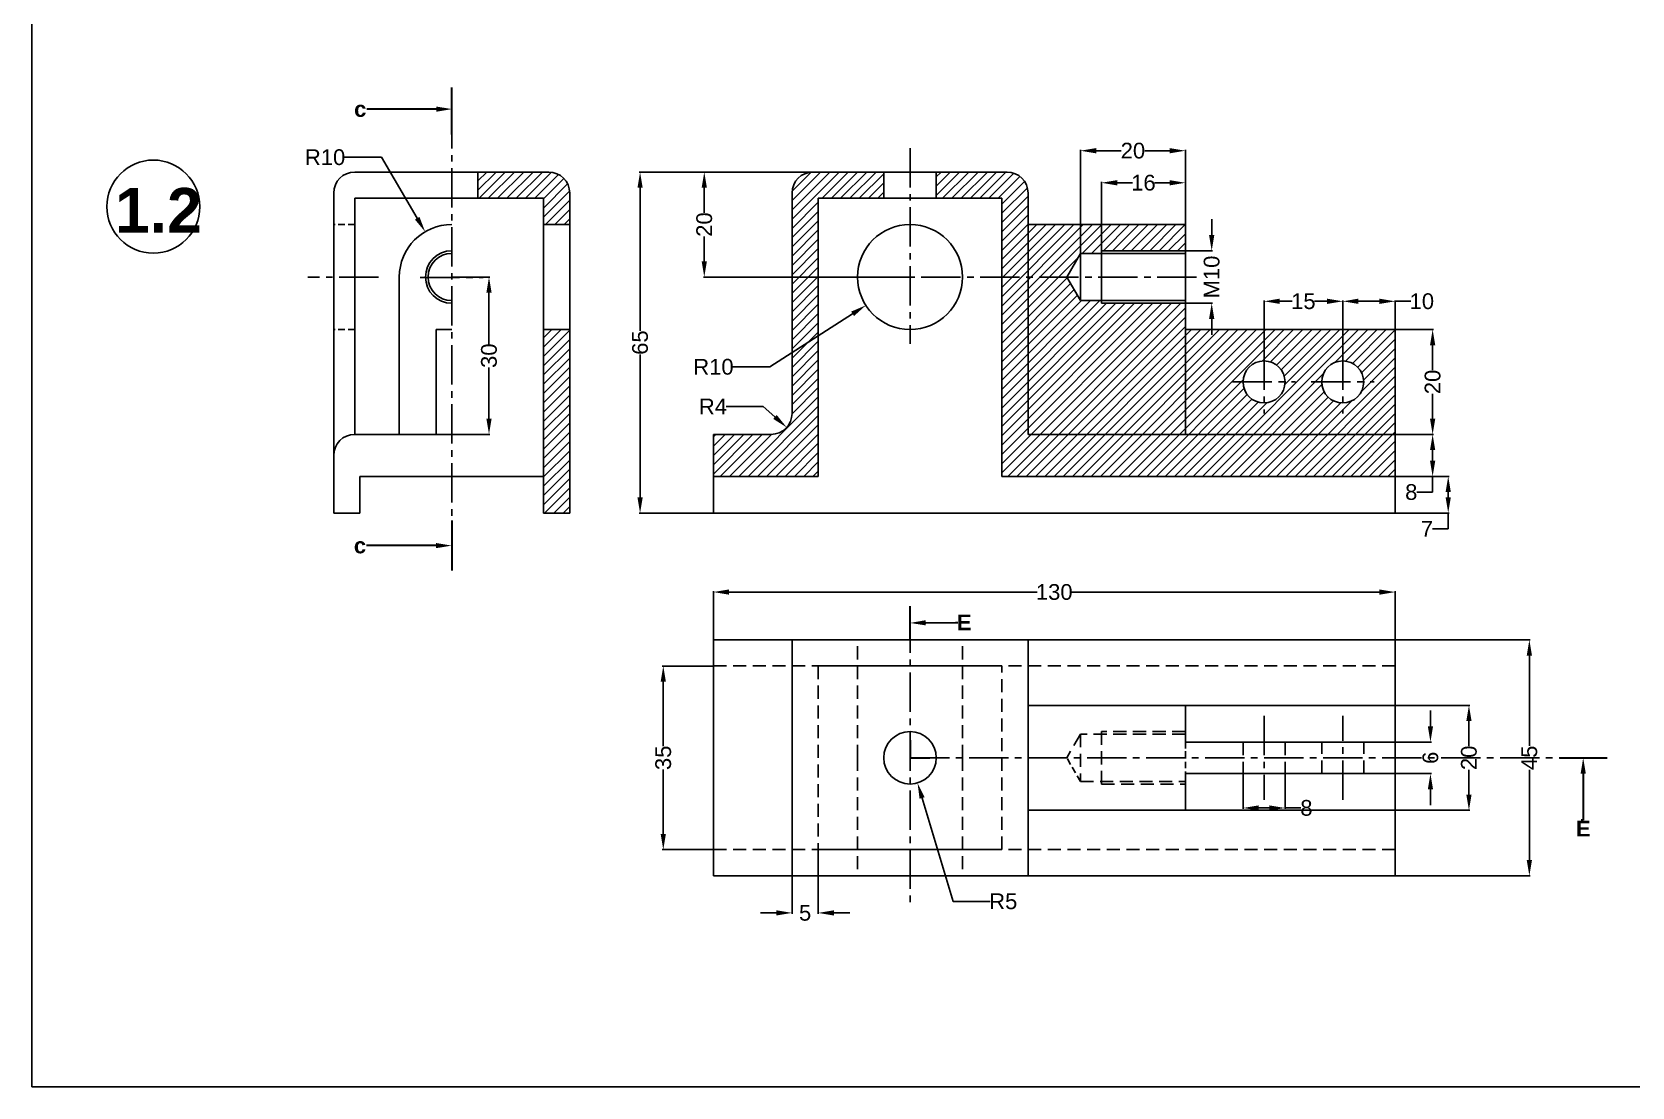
# Model space of a CAD drawing. Header units: inches. Extents: x 24 to 2004, y 12 to 434.
# Drawn here: x 23.6 to 328.7, y 13.8 to 214.9 of the extents above; entities that cross this region are included whole.
import ezdxf
from ezdxf import colors
from ezdxf.entities.mleader import LeaderData, LeaderLine
from ezdxf.math import Vec2, Vec3

# ---------------------------------------------------------------- set-up
doc = ezdxf.new("R2010")
doc.units = ezdxf.units.IN
doc.header["$LTSCALE"] = 10
doc.header["$MEASUREMENT"] = 0
for name, pattern in [('CENTER2', [1.125, 0.75, -0.125, 0.125, -0.125]), ('HIDDEN', [0.375, 0.25, -0.125]), ('HIDDEN2', [0.1875, 0.125, -0.0625])]:
    doc.linetypes.add(name, pattern=pattern)
doc.styles.get("Standard").update_dxf_attribs({"font": 'arial.ttf'})
doc.dimstyles.get("Standard").update_dxf_attribs({"dimtxt": 3, "dimasz": 3, "dimexe": 0.18, "dimexo": 0.0625, "dimgap": 0.09, "dimtad": 0, "dimtoh": 1, "dimdec": 0, "dimzin": 0, "dimdsep": 46, "dimtxsty": 'Standard', "dimcen": 0.09, "dimclrd": 3, "dimclre": 3, "dimclrt": 3, "dimadec": 0, "dimazin": 0, "dimtfac": 1, "dimtdec": 0, "dimtofl": 0, "dimtmove": 0, "dimatfit": 3, "dimfxl": 1, "dimtfillclr": 256, "dimtolj": 1, "dimtzin": 0, "dimarcsym": 0})
pattern_1 = [(45, (-622.757, -85.2461), (-0.8838835, 0.8838835), [])]

# ---------------------------------------------------------------- blocks, each defined once
blk = doc.blocks.new('*D18')
at = {"color": 3, "lineweight": -2, "ltscale": 25, "transparency": 16777216}
for p, q in [((103.68, 168.18), (110.9, 168.18)), ((110.72, 165.18), (110.72, 155.41)), ((110.72, 141.18), (110.72, 150.95)), ((103.68, 138.18), (110.9, 138.18))]:
    blk.add_line(p, q, dxfattribs=at)
at = {"color": 3, "ltscale": 25, "transparency": 16777216}
for points in [[(110.22, 165.18), (111.22, 165.18), (110.72, 168.18)], [(110.22, 141.18), (111.22, 141.18), (110.72, 138.18)]]:
    blk.add_solid(points, dxfattribs=at)
at = {"layer": 'Defpoints', "color": 0, "ltscale": 25, "transparency": 16777216}
for p in [(103.62, 168.18), (103.62, 138.18), (110.72, 138.18)]:
    blk.add_point(p, dxfattribs=at)
at = {"color": 3, "ltscale": 25, "transparency": 16777216, "insert": (110.72, 153.18), "char_height": 3, "attachment_point": 5, "rotation": 90}
blk.add_mtext('\\A1;30', dxfattribs=at)
blk = doc.blocks.new('*D19')
at = {"color": 3, "lineweight": -2, "ltscale": 25, "transparency": 16777216}
for p, q in [((172.44, 188.18), (139.35, 188.18)), ((139.53, 185.18), (139.53, 157.94)), ((139.53, 126.18), (139.53, 153.42)), ((153.44, 123.18), (139.35, 123.18))]:
    blk.add_line(p, q, dxfattribs=at)
at = {"color": 3, "ltscale": 25, "transparency": 16777216}
for points in [[(139.03, 185.18), (140.03, 185.18), (139.53, 188.18)], [(139.03, 126.18), (140.03, 126.18), (139.53, 123.18)]]:
    blk.add_solid(points, dxfattribs=at)
at = {"layer": 'Defpoints', "color": 0, "ltscale": 25, "transparency": 16777216}
for p in [(139.53, 188.18), (172.5, 188.18), (153.5, 123.18)]:
    blk.add_point(p, dxfattribs=at)
at = {"color": 3, "ltscale": 25, "transparency": 16777216, "insert": (139.53, 155.68), "char_height": 3, "attachment_point": 5, "rotation": 90}
blk.add_mtext('\\A1;65', dxfattribs=at)
blk = doc.blocks.new('*D20')
at = {"color": 3, "lineweight": -2, "ltscale": 25, "transparency": 16777216}
for p, q in [((172.44, 188.18), (151.59, 188.18)), ((151.77, 185.18), (151.77, 180.44)), ((151.77, 171.18), (151.77, 175.92)), ((190.94, 168.18), (151.59, 168.18))]:
    blk.add_line(p, q, dxfattribs=at)
at = {"color": 3, "ltscale": 25, "transparency": 16777216}
for points in [[(151.27, 185.18), (152.27, 185.18), (151.77, 188.18)], [(151.27, 171.18), (152.27, 171.18), (151.77, 168.18)]]:
    blk.add_solid(points, dxfattribs=at)
at = {"layer": 'Defpoints', "color": 0, "ltscale": 25, "transparency": 16777216}
for p in [(172.5, 188.18), (151.77, 168.18), (191, 168.18)]:
    blk.add_point(p, dxfattribs=at)
at = {"color": 3, "ltscale": 25, "transparency": 16777216, "insert": (151.77, 178.18), "char_height": 3, "attachment_point": 5, "rotation": 90}
blk.add_mtext('\\A1;20', dxfattribs=at)
blk = doc.blocks.new('*D21')
at = {"color": 3, "lineweight": -2, "ltscale": 25, "transparency": 16777216}
for p, q in [((190.91, 168.18), (191.09, 168.18)), ((191, 168.09), (191, 168.27)), ((164.26, 151.05), (180.05, 161.17)), ((157.19, 151.05), (164.26, 151.05))]:
    blk.add_line(p, q, dxfattribs=at)
at = {"color": 3, "ltscale": 25, "transparency": 16777216}
blk.add_solid([(179.78, 161.59), (180.32, 160.74), (182.58, 162.78)], dxfattribs=at)
at = {"layer": 'Defpoints', "color": 0, "ltscale": 25, "transparency": 16777216}
for p in [(191, 168.18), (182.58, 162.78)]:
    blk.add_point(p, dxfattribs=at)
at = {"color": 3, "ltscale": 25, "transparency": 16777216, "insert": (153.52, 151.05), "char_height": 3, "attachment_point": 5}
blk.add_mtext('\\A1;R10', dxfattribs=at)
blk = doc.blocks.new('*D22')
at = {"color": 3, "lineweight": -2, "ltscale": 25, "transparency": 16777216}
for p, q in [((155.93, 143.51), (163.01, 143.51)), ((163.01, 143.51), (165.24, 141.51))]:
    blk.add_line(p, q, dxfattribs=at)
at = {"color": 3, "ltscale": 25, "transparency": 16777216}
blk.add_solid([(165.58, 141.89), (164.91, 141.14), (167.48, 139.52)], dxfattribs=at)
at = {"layer": 'Defpoints', "color": 0, "ltscale": 25, "transparency": 16777216}
for p in [(164.5, 142.18), (167.48, 139.52)]:
    blk.add_point(p, dxfattribs=at)
at = {"color": 3, "ltscale": 25, "transparency": 16777216, "insert": (153.42, 143.51), "char_height": 3, "attachment_point": 5}
blk.add_mtext('\\A1;R4', dxfattribs=at)
blk = doc.blocks.new('*D23')
at = {"color": 3, "lineweight": -2, "ltscale": 25, "transparency": 16777216}
for p, q in [((227.5, 173.24), (227.5, 186.32)), ((230.5, 186.14), (233.4, 186.14)), ((240.5, 186.14), (237.6, 186.14)), ((243.5, 173.24), (243.5, 186.32))]:
    blk.add_line(p, q, dxfattribs=at)
at = {"color": 3, "ltscale": 25, "transparency": 16777216}
for points in [[(230.5, 186.64), (230.5, 185.64), (227.5, 186.14)], [(240.5, 186.64), (240.5, 185.64), (243.5, 186.14)]]:
    blk.add_solid(points, dxfattribs=at)
at = {"layer": 'Defpoints', "color": 0, "ltscale": 25, "transparency": 16777216}
for p in [(243.5, 186.14), (227.5, 173.18), (243.5, 173.18)]:
    blk.add_point(p, dxfattribs=at)
at = {"color": 3, "ltscale": 25, "transparency": 16777216, "insert": (235.5, 186.14), "char_height": 3, "attachment_point": 5}
blk.add_mtext('\\A1;16', dxfattribs=at)
blk = doc.blocks.new('*D24')
at = {"color": 3, "lineweight": -2, "ltscale": 25, "transparency": 16777216}
for p, q in [((223.5, 172.74), (223.5, 192.43)), ((226.5, 192.25), (231.24, 192.25)), ((240.5, 192.25), (235.76, 192.25)), ((243.5, 172.74), (243.5, 192.43))]:
    blk.add_line(p, q, dxfattribs=at)
at = {"color": 3, "ltscale": 25, "transparency": 16777216}
for points in [[(226.5, 192.75), (226.5, 191.75), (223.5, 192.25)], [(240.5, 192.75), (240.5, 191.75), (243.5, 192.25)]]:
    blk.add_solid(points, dxfattribs=at)
at = {"layer": 'Defpoints', "color": 0, "ltscale": 25, "transparency": 16777216}
for p in [(243.5, 192.25), (223.5, 172.68), (243.5, 172.68)]:
    blk.add_point(p, dxfattribs=at)
at = {"color": 3, "ltscale": 25, "transparency": 16777216, "insert": (233.5, 192.25), "char_height": 3, "attachment_point": 5}
blk.add_mtext('\\A1;20', dxfattribs=at)
blk = doc.blocks.new('*D25')
at = {"color": 3, "lineweight": -2, "ltscale": 25, "transparency": 16777216}
for p, q in [((248.52, 176.18), (248.52, 179.18)), ((243.56, 173.18), (248.7, 173.18)), ((243.56, 163.18), (248.7, 163.18)), ((248.52, 160.18), (248.52, 157.18))]:
    blk.add_line(p, q, dxfattribs=at)
at = {"color": 3, "ltscale": 25, "transparency": 16777216}
for points in [[(248.02, 176.18), (249.02, 176.18), (248.52, 173.18)], [(248.02, 160.18), (249.02, 160.18), (248.52, 163.18)]]:
    blk.add_solid(points, dxfattribs=at)
at = {"layer": 'Defpoints', "color": 0, "ltscale": 25, "transparency": 16777216}
for p in [(243.5, 173.18), (243.5, 163.18), (248.52, 163.18)]:
    blk.add_point(p, dxfattribs=at)
at = {"color": 3, "ltscale": 25, "transparency": 16777216, "insert": (248.52, 168.18), "char_height": 3, "attachment_point": 5, "rotation": 90}
blk.add_mtext('\\A1;M10', dxfattribs=at)
blk = doc.blocks.new('*D26')
at = {"color": 3, "lineweight": -2, "ltscale": 25, "transparency": 16777216}
for p, q in [((258.5, 148.24), (258.5, 163.73)), ((261.5, 163.55), (263.89, 163.55)), ((270.5, 163.55), (268.11, 163.55)), ((273.5, 148.24), (273.5, 163.73))]:
    blk.add_line(p, q, dxfattribs=at)
at = {"color": 3, "ltscale": 25, "transparency": 16777216}
for points in [[(261.5, 164.05), (261.5, 163.05), (258.5, 163.55)], [(270.5, 164.05), (270.5, 163.05), (273.5, 163.55)]]:
    blk.add_solid(points, dxfattribs=at)
at = {"layer": 'Defpoints', "color": 0, "ltscale": 25, "transparency": 16777216}
for p in [(273.5, 163.55), (258.5, 148.18), (273.5, 148.18)]:
    blk.add_point(p, dxfattribs=at)
at = {"color": 3, "ltscale": 25, "transparency": 16777216, "insert": (266, 163.55), "char_height": 3, "attachment_point": 5}
blk.add_mtext('\\A1;15', dxfattribs=at)
blk = doc.blocks.new('*D27')
at = {"color": 3, "lineweight": -2, "ltscale": 25, "transparency": 16777216}
for p, q in [((283.56, 158.18), (290.83, 158.18)), ((290.65, 155.18), (290.65, 150.44)), ((290.65, 141.18), (290.65, 145.92)), ((283.56, 138.18), (290.83, 138.18))]:
    blk.add_line(p, q, dxfattribs=at)
at = {"color": 3, "ltscale": 25, "transparency": 16777216}
for points in [[(290.15, 155.18), (291.15, 155.18), (290.65, 158.18)], [(290.15, 141.18), (291.15, 141.18), (290.65, 138.18)]]:
    blk.add_solid(points, dxfattribs=at)
at = {"layer": 'Defpoints', "color": 0, "ltscale": 25, "transparency": 16777216}
for p in [(283.5, 158.18), (283.5, 138.18), (290.65, 138.18)]:
    blk.add_point(p, dxfattribs=at)
at = {"color": 3, "ltscale": 25, "transparency": 16777216, "insert": (290.65, 148.18), "char_height": 3, "attachment_point": 5, "rotation": 90}
blk.add_mtext('\\A1;20', dxfattribs=at)
blk = doc.blocks.new('*D28')
at = {"color": 3, "lineweight": -2, "ltscale": 25, "transparency": 16777216}
for p, q in [((153.44, 94.04), (143.77, 94.04)), ((143.95, 91.04), (143.95, 78.79)), ((143.95, 62.04), (143.95, 74.29)), ((153.44, 59.04), (143.77, 59.04))]:
    blk.add_line(p, q, dxfattribs=at)
at = {"color": 3, "ltscale": 25, "transparency": 16777216}
for points in [[(143.45, 91.04), (144.45, 91.04), (143.95, 94.04)], [(143.45, 62.04), (144.45, 62.04), (143.95, 59.04)]]:
    blk.add_solid(points, dxfattribs=at)
at = {"layer": 'Defpoints', "color": 0, "ltscale": 25, "transparency": 16777216}
for p in [(153.5, 94.04), (143.95, 59.04), (153.5, 59.04)]:
    blk.add_point(p, dxfattribs=at)
at = {"color": 3, "ltscale": 25, "transparency": 16777216, "insert": (143.95, 76.54), "char_height": 3, "attachment_point": 5, "rotation": 90}
blk.add_mtext('\\A1;35', dxfattribs=at)
blk = doc.blocks.new('*D29')
at = {"color": 3, "lineweight": -2, "ltscale": 25, "transparency": 16777216}
for p, q in [((168.5, 58.98), (168.5, 46.8)), ((173.5, 58.98), (173.5, 46.8)), ((165.5, 46.98), (162.5, 46.98)), ((176.5, 46.98), (179.5, 46.98))]:
    blk.add_line(p, q, dxfattribs=at)
at = {"color": 3, "ltscale": 25, "transparency": 16777216}
for points in [[(165.5, 47.48), (165.5, 46.48), (168.5, 46.98)], [(176.5, 47.48), (176.5, 46.48), (173.5, 46.98)]]:
    blk.add_solid(points, dxfattribs=at)
at = {"layer": 'Defpoints', "color": 0, "ltscale": 25, "transparency": 16777216}
for p in [(168.5, 59.04), (173.5, 59.04), (173.5, 46.98)]:
    blk.add_point(p, dxfattribs=at)
at = {"color": 3, "ltscale": 25, "transparency": 16777216, "insert": (171, 46.98), "char_height": 3, "attachment_point": 5}
blk.add_mtext('\\A1;5', dxfattribs=at)
blk = doc.blocks.new('*D30')
at = {"color": 3, "lineweight": -2, "ltscale": 25, "transparency": 16777216}
for p, q in [((153.5, 99.1), (153.5, 108.31)), ((156.5, 108.13), (215.24, 108.13)), ((280.5, 108.13), (221.76, 108.13)), ((283.5, 99.1), (283.5, 108.31))]:
    blk.add_line(p, q, dxfattribs=at)
at = {"color": 3, "ltscale": 25, "transparency": 16777216}
for points in [[(156.5, 108.63), (156.5, 107.63), (153.5, 108.13)], [(280.5, 108.63), (280.5, 107.63), (283.5, 108.13)]]:
    blk.add_solid(points, dxfattribs=at)
at = {"layer": 'Defpoints', "color": 0, "ltscale": 25, "transparency": 16777216}
for p in [(283.5, 108.13), (153.5, 99.04), (283.5, 99.04)]:
    blk.add_point(p, dxfattribs=at)
at = {"color": 3, "ltscale": 25, "transparency": 16777216, "insert": (218.5, 108.13), "char_height": 3, "attachment_point": 5}
blk.add_mtext('\\A1;130', dxfattribs=at)
blk = doc.blocks.new('*D31')
at = {"color": 3, "lineweight": -2, "ltscale": 25, "transparency": 16777216}
for p, q in [((254.5, 73.48), (254.5, 66.8)), ((262.5, 73.48), (262.5, 66.8)), ((257.5, 66.98), (259.5, 66.98)), ((262.5, 66.98), (265.5, 66.98))]:
    blk.add_line(p, q, dxfattribs=at)
at = {"color": 3, "ltscale": 25, "transparency": 16777216}
for points in [[(257.5, 67.48), (257.5, 66.48), (254.5, 66.98)], [(259.5, 67.48), (259.5, 66.48), (262.5, 66.98)]]:
    blk.add_solid(points, dxfattribs=at)
at = {"layer": 'Defpoints', "color": 0, "ltscale": 25, "transparency": 16777216}
for p in [(254.5, 73.54), (262.5, 73.54), (262.5, 66.98)]:
    blk.add_point(p, dxfattribs=at)
at = {"color": 3, "ltscale": 25, "transparency": 16777216, "insert": (266.58, 66.98), "char_height": 3, "attachment_point": 5}
blk.add_mtext('\\A1;8', dxfattribs=at)
blk = doc.blocks.new('*D32')
at = {"color": 3, "lineweight": -2, "ltscale": 25, "transparency": 16777216}
for p, q in [((290.23, 82.54), (290.23, 85.54)), ((283.56, 79.54), (290.41, 79.54)), ((283.56, 73.54), (290.41, 73.54)), ((290.23, 70.54), (290.23, 67.54))]:
    blk.add_line(p, q, dxfattribs=at)
at = {"color": 3, "ltscale": 25, "transparency": 16777216}
for points in [[(289.73, 82.54), (290.73, 82.54), (290.23, 79.54)], [(289.73, 70.54), (290.73, 70.54), (290.23, 73.54)]]:
    blk.add_solid(points, dxfattribs=at)
at = {"layer": 'Defpoints', "color": 0, "ltscale": 25, "transparency": 16777216}
for p in [(283.5, 79.54), (283.5, 73.54), (290.23, 73.54)]:
    blk.add_point(p, dxfattribs=at)
at = {"color": 3, "ltscale": 25, "transparency": 16777216, "insert": (290.23, 76.54), "char_height": 3, "attachment_point": 5, "rotation": 90}
blk.add_mtext('\\A1;6', dxfattribs=at)
blk = doc.blocks.new('*D33')
at = {"color": 3, "lineweight": -2, "ltscale": 25, "transparency": 16777216}
for p, q in [((243.56, 86.54), (297.75, 86.54)), ((297.57, 83.54), (297.57, 78.8)), ((297.57, 69.54), (297.57, 74.28)), ((243.56, 66.54), (297.75, 66.54))]:
    blk.add_line(p, q, dxfattribs=at)
at = {"color": 3, "ltscale": 25, "transparency": 16777216}
for points in [[(297.07, 83.54), (298.07, 83.54), (297.57, 86.54)], [(297.07, 69.54), (298.07, 69.54), (297.57, 66.54)]]:
    blk.add_solid(points, dxfattribs=at)
at = {"layer": 'Defpoints', "color": 0, "ltscale": 25, "transparency": 16777216}
for p in [(243.5, 86.54), (243.5, 66.54), (297.57, 66.54)]:
    blk.add_point(p, dxfattribs=at)
at = {"color": 3, "ltscale": 25, "transparency": 16777216, "insert": (297.57, 76.54), "char_height": 3, "attachment_point": 5, "rotation": 90}
blk.add_mtext('\\A1;20', dxfattribs=at)
blk = doc.blocks.new('*D34')
at = {"color": 3, "lineweight": -2, "ltscale": 25, "transparency": 16777216}
for p, q in [((283.56, 99.04), (309.27, 99.04)), ((309.09, 96.04), (309.09, 78.85)), ((309.09, 57.04), (309.09, 74.23)), ((283.56, 54.04), (309.27, 54.04))]:
    blk.add_line(p, q, dxfattribs=at)
at = {"color": 3, "ltscale": 25, "transparency": 16777216}
for points in [[(308.59, 96.04), (309.59, 96.04), (309.09, 99.04)], [(308.59, 57.04), (309.59, 57.04), (309.09, 54.04)]]:
    blk.add_solid(points, dxfattribs=at)
at = {"layer": 'Defpoints', "color": 0, "ltscale": 25, "transparency": 16777216}
for p in [(283.5, 99.04), (283.5, 54.04), (309.09, 54.04)]:
    blk.add_point(p, dxfattribs=at)
at = {"color": 3, "ltscale": 25, "transparency": 16777216, "insert": (309.09, 76.54), "char_height": 3, "attachment_point": 5, "rotation": 90}
blk.add_mtext('\\A1;45', dxfattribs=at)
blk = doc.blocks.new('*D62')
at = {"color": 3, "lineweight": -2, "transparency": 16777216}
for p, q in [((83.14, 191), (90.21, 191)), ((90.21, 191), (97.03, 179.39)), ((103.53, 168.18), (103.71, 168.18)), ((103.62, 168.09), (103.62, 168.27))]:
    blk.add_line(p, q, dxfattribs=at)
at = {"color": 3, "transparency": 16777216}
blk.add_solid([(97.46, 179.64), (96.6, 179.14), (98.55, 176.8)], dxfattribs=at)
at = {"layer": 'Defpoints', "color": 0, "transparency": 16777216}
for p in [(98.55, 176.8), (103.62, 168.18)]:
    blk.add_point(p, dxfattribs=at)
at = {"color": 3, "transparency": 16777216, "insert": (79.47, 191), "char_height": 3, "attachment_point": 5}
blk.add_mtext('\\A1;R10', dxfattribs=at)
blk = doc.blocks.new('*D66')
at = {"color": 3, "lineweight": -2, "transparency": 16777216}
for p, q in [((283.56, 138.18), (290.83, 138.18)), ((290.65, 135.18), (290.65, 133.18)), ((283.56, 130.18), (290.83, 130.18)), ((290.65, 130.18), (290.65, 127.18)), ((290.65, 127.18), (287.65, 127.18))]:
    blk.add_line(p, q, dxfattribs=at)
at = {"color": 3, "transparency": 16777216}
for points in [[(290.15, 135.18), (291.15, 135.18), (290.65, 138.18)], [(290.15, 133.18), (291.15, 133.18), (290.65, 130.18)]]:
    blk.add_solid(points, dxfattribs=at)
at = {"layer": 'Defpoints', "color": 0, "transparency": 16777216}
for p in [(283.5, 138.18), (283.5, 130.18), (290.65, 130.18)]:
    blk.add_point(p, dxfattribs=at)
at = {"color": 3, "transparency": 16777216, "insert": (286.57, 127.18), "char_height": 3, "attachment_point": 5}
blk.add_mtext('\\A1;8', dxfattribs=at)
blk = doc.blocks.new('*D67')
at = {"color": 3, "lineweight": -2, "transparency": 16777216}
for p, q in [((283.56, 130.18), (293.8, 130.18)), ((293.62, 127.18), (293.62, 126.18)), ((283.56, 123.18), (293.8, 123.18)), ((293.62, 123.18), (293.62, 120.18)), ((293.62, 120.18), (290.62, 120.18))]:
    blk.add_line(p, q, dxfattribs=at)
at = {"color": 3, "transparency": 16777216}
for points in [[(293.12, 127.18), (294.12, 127.18), (293.62, 130.18)], [(293.12, 126.18), (294.12, 126.18), (293.62, 123.18)]]:
    blk.add_solid(points, dxfattribs=at)
at = {"layer": 'Defpoints', "color": 0, "transparency": 16777216}
for p in [(283.5, 130.18), (283.5, 123.18), (293.62, 123.18)]:
    blk.add_point(p, dxfattribs=at)
at = {"color": 3, "transparency": 16777216, "insert": (289.56, 120.18), "char_height": 3, "attachment_point": 5}
blk.add_mtext('\\A1;7', dxfattribs=at)
blk = doc.blocks.new('*D68')
at = {"color": 3, "lineweight": -2, "transparency": 16777216}
for p, q in [((273.5, 158.24), (273.5, 163.73)), ((276.5, 163.55), (280.5, 163.55)), ((283.5, 158.24), (283.5, 163.73)), ((283.5, 163.55), (286.5, 163.55))]:
    blk.add_line(p, q, dxfattribs=at)
at = {"color": 3, "transparency": 16777216}
for points in [[(276.5, 164.05), (276.5, 163.05), (273.5, 163.55)], [(280.5, 164.05), (280.5, 163.05), (283.5, 163.55)]]:
    blk.add_solid(points, dxfattribs=at)
at = {"layer": 'Defpoints', "color": 0, "transparency": 16777216}
for p in [(283.5, 163.55), (273.5, 158.18), (283.5, 158.18)]:
    blk.add_point(p, dxfattribs=at)
at = {"color": 3, "transparency": 16777216, "insert": (288.59, 163.55), "char_height": 3, "attachment_point": 5}
blk.add_mtext('\\A1;10', dxfattribs=at)
blk = doc.blocks.new('*D69')
at = {"color": 3, "lineweight": -2, "transparency": 16777216}
for p, q in [((190.91, 76.54), (191.09, 76.54)), ((191, 76.45), (191, 76.63)), ((199.2, 49.18), (193.29, 68.88)), ((206.26, 49.18), (199.2, 49.18))]:
    blk.add_line(p, q, dxfattribs=at)
at = {"color": 3, "transparency": 16777216}
blk.add_solid([(193.77, 69.02), (192.82, 68.74), (192.43, 71.75)], dxfattribs=at)
at = {"layer": 'Defpoints', "color": 0, "transparency": 16777216}
for p in [(191, 76.54), (192.43, 71.75)]:
    blk.add_point(p, dxfattribs=at)
at = {"color": 3, "transparency": 16777216, "insert": (208.78, 49.18), "char_height": 3, "attachment_point": 5}
blk.add_mtext('\\A1;R5', dxfattribs=at)

msp = doc.modelspace()

# ---------------------------------------------------------------- hatches: boundary and pattern name
at = {"ltscale": 25}
h = msp.add_hatch(dxfattribs=at)
h.set_pattern_fill('ANSI31', color=3, scale=10)
h.set_pattern_definition(pattern_1)
h.paths.add_polyline_path([(108.616, 188.179), (108.616, 183.179), (121.116, 183.179), (121.116, 178.179), (126.116, 178.179), (126.116, 184.179, 0.4142136), (122.116, 188.179)])
h.paths.add_polyline_path([(121.116, 130.179), (121.116, 123.179), (126.116, 123.179), (126.116, 134.179), (126.116, 158.179), (121.116, 158.179)])
h = msp.add_hatch(dxfattribs=at)
h.set_pattern_fill('ANSI31', color=3, scale=10)
h.set_pattern_definition(pattern_1)
h.paths.add_polyline_path([(173.499, 168.179), (168.499, 168.179), (168.499, 142.179, -0.4142136), (164.499, 138.179), (153.499, 138.179), (153.499, 130.179), (173.499, 130.179)])
h.paths.add_polyline_path([(173.499, 183.179), (185.999, 183.179), (185.999, 188.179), (172.499, 188.179, 0.4142136), (168.499, 184.179), (168.499, 168.179), (173.499, 168.179)])
h.paths.add_polyline_path([(213.499, 184.179, 0.4142136), (209.499, 188.179), (195.999, 188.179), (195.999, 183.179), (208.499, 183.179), (208.499, 168.179), (213.499, 168.179)])
h.paths.add_polyline_path([(213.499, 168.179), (208.499, 168.179), (208.499, 130.179), (283.499, 130.179), (283.499, 138.179), (213.499, 138.179)])
h.paths.add_polyline_path([(243.499, 158.179), (243.499, 163.179), (227.499, 163.179), (227.499, 163.679), (223.499, 163.679), (220.901, 168.179), (213.499, 168.179), (213.499, 138.179), (243.499, 138.179)], flags=17)
h.paths.add_polyline_path([(283.499, 158.179), (243.499, 158.179), (243.499, 138.179), (283.499, 138.179)], flags=17)
h.paths.add_polyline_path([(262.499, 148.179, -1), (254.499, 148.179, -1)], flags=16)
h.paths.add_polyline_path([(277.499, 148.179, -1), (269.499, 148.179, -1)], flags=16)
h.paths.add_polyline_path([(243.499, 178.179), (213.499, 178.179), (213.499, 168.179), (220.901, 168.179), (223.499, 172.679), (227.499, 172.679), (227.499, 173.179), (243.499, 173.179)])

# ---------------------------------------------------------------- linework, layer by layer
for p, q in [((23.581, 13.802), (23.581, 433.802)), ((85.116, 138.179), (85.116, 183.179)), ((103.616, 183.179), (85.116, 183.179)), ((223.499, 172.679), (220.901, 168.179)), ((243.499, 172.679), (223.499, 172.679)), ((223.499, 163.679), (223.499, 172.679)), ((243.499, 173.179), (227.499, 173.179)), ((227.499, 173.179), (227.499, 163.179)), ((220.901, 168.179), (223.499, 163.679)), ((223.499, 163.679), (243.499, 163.679)), ((227.499, 163.179), (243.499, 163.179)), ((283.499, 99.042), (153.499, 99.042)), ((153.499, 99.042), (153.499, 54.042)), ((168.499, 99.042), (168.499, 54.042)), ((213.499, 86.542), (213.499, 99.042)), ((283.499, 54.042), (283.499, 99.042)), ((208.499, 94.042), (173.499, 94.042)), ((243.499, 86.542), (213.499, 86.542)), ((213.499, 86.542), (213.499, 66.542)), ((243.499, 79.542), (243.499, 86.542)), ((283.499, 79.542), (243.499, 79.542)), ((283.499, 76.542), (283.499, 79.542)), ((243.499, 73.542), (283.499, 73.542)), ((243.499, 66.542), (243.499, 73.542)), ((213.499, 66.542), (243.499, 66.542)), ((213.499, 66.542), (213.499, 54.042)), ((173.499, 59.042), (208.499, 59.042)), ((153.499, 54.042), (283.499, 54.042)), ((617.581, 13.802), (23.581, 13.802))]:
    msp.add_line(p, q)
at = {"lineweight": 30}
for p, q in [((103.66, 195.331), (103.66, 204.309)), ((103.618, 121.754), (103.618, 112.222)), ((190.999, 99.042), (190.999, 105.449)), ((190.999, 79.92), (190.999, 76.542)), ((190.999, 76.542), (194.766, 76.542)), ((314.814, 76.542), (323.908, 76.542))]:
    msp.add_line(p, q, dxfattribs=at)
at = {"linetype": 'CENTER2'}
for p, q in [((103.663, 200.179), (103.616, 118.179)), ((190.999, 192.75), (190.999, 155.415)), ((89.658, 168.179), (76.171, 168.179)), ((97.616, 168.089), (109.616, 168.089)), ((245.646, 168.179), (190.999, 168.179)), ((258.499, 154.179), (258.499, 142.179)), ((273.499, 154.179), (273.499, 142.179)), ((252.499, 148.179), (264.499, 148.179)), ((267.499, 148.179), (279.499, 148.179)), ((190.999, 104.042), (190.999, 49.042)), ((258.499, 84.542), (258.499, 68.542)), ((273.499, 68.542), (273.499, 84.542)), ((190.999, 76.542), (314.814, 76.542))]:
    msp.add_line(p, q, dxfattribs=at)
at = {"ltscale": 0.25}
for p, q in [((122.116, 188.179), (85.116, 188.179)), ((108.616, 183.179), (108.616, 188.179)), ((209.499, 188.179), (172.499, 188.179)), ((185.999, 188.179), (185.999, 183.179)), ((195.999, 188.179), (195.999, 183.179)), ((81.116, 134.179), (81.116, 184.179)), ((121.116, 183.179), (121.116, 130.179)), ((126.116, 134.179), (126.116, 184.179)), ((168.499, 184.179), (168.499, 142.179)), ((208.499, 183.179), (173.499, 183.179)), ((173.499, 183.179), (173.499, 130.179)), ((208.499, 183.179), (208.499, 130.179)), ((213.499, 138.179), (213.499, 184.179)), ((121.116, 178.179), (126.116, 178.179)), ((243.499, 178.179), (213.499, 178.179)), ((243.499, 158.179), (243.499, 178.179)), ((93.616, 138.179), (93.616, 168.179)), ((100.616, 138.179), (100.616, 158.179)), ((100.616, 158.179), (103.616, 158.179)), ((121.116, 158.179), (126.116, 158.179)), ((283.499, 158.179), (243.499, 158.179)), ((243.499, 158.179), (243.499, 138.179)), ((283.499, 138.179), (283.499, 158.179)), ((85.116, 138.179), (103.616, 138.179)), ((164.499, 138.179), (153.499, 138.179)), ((153.499, 138.179), (153.499, 123.179)), ((283.499, 138.179), (213.499, 138.179)), ((283.499, 123.179), (283.499, 138.179)), ((81.116, 134.179), (81.116, 123.179)), ((126.116, 123.179), (126.116, 134.179)), ((86.116, 123.179), (86.116, 130.179)), ((86.116, 130.179), (121.116, 130.179)), ((121.116, 130.179), (121.116, 123.179)), ((153.499, 130.179), (173.499, 130.179)), ((208.499, 130.179), (283.499, 130.179)), ((81.116, 123.179), (86.116, 123.179)), ((121.116, 123.179), (126.116, 123.179)), ((153.499, 123.179), (283.499, 123.179))]:
    msp.add_line(p, q, dxfattribs=at)
at = {"ltscale": 25}
msp.add_line((103.616, 183.179), (121.116, 183.179), dxfattribs=at)
at = {"linetype": 'HIDDEN2'}
for p, q in [((85.116, 178.179), (81.116, 178.179)), ((85.116, 158.179), (81.116, 158.179)), ((243.499, 76.542), (243.499, 81.542)), ((243.499, 79.542), (243.499, 73.542)), ((223.499, 72.042), (220.901, 76.542))]:
    msp.add_line(p, q, dxfattribs=at)
at = {"linetype": 'HIDDEN'}
for p, q in [((180.999, 76.542), (180.999, 99.042)), ((200.999, 76.542), (200.999, 99.042)), ((283.499, 94.042), (153.499, 94.042)), ((173.499, 94.042), (173.499, 59.042)), ((208.499, 59.042), (208.499, 94.042)), ((223.499, 81.042), (220.901, 76.542)), ((243.499, 81.042), (223.499, 81.042)), ((223.499, 81.042), (223.499, 72.042)), ((243.499, 81.542), (227.499, 81.542)), ((227.499, 81.542), (227.499, 71.542)), ((254.499, 79.542), (254.499, 73.542)), ((262.499, 79.542), (262.499, 73.542)), ((269.499, 73.542), (269.499, 79.542)), ((277.499, 73.542), (277.499, 79.542)), ((180.999, 76.542), (180.999, 54.042)), ((200.999, 76.542), (200.999, 54.042)), ((223.499, 72.042), (243.499, 72.042)), ((227.499, 71.542), (243.499, 71.542)), ((153.499, 59.042), (283.499, 59.042))]:
    msp.add_line(p, q, dxfattribs=at)
for centre, radius in [((46.717, 181.589), 8.875), ((190.999, 76.542), 5)]:
    msp.add_circle(centre, radius)
at = {"ltscale": 0.25}
for centre, radius in [((190.999, 168.179), 10), ((258.499, 148.179), 4), ((273.499, 148.179), 4)]:
    msp.add_circle(centre, radius, dxfattribs=at)
for centre, radius, start, end in [((85.116, 184.179), 4, 90, 180), ((122.116, 184.179), 4, 0, 90), ((172.499, 184.179), 4, 90, 180), ((209.499, 184.179), 4, 0, 90), ((103.616, 168.179), 10, 90, 180), ((164.499, 142.179), 4, 270, 0), ((85.116, 134.179), 4, 90, 180)]:
    msp.add_arc(centre, radius, start, end, dxfattribs=at)
at = {"ltscale": 25}
for radius in [5, 4.5]:
    msp.add_arc((103.616, 168.179), radius, 90, 270, dxfattribs=at)

# ---------------------------------------------------------------- texts
at = {"insert": (39.391, 185.149), "char_height": 8.53308, "attachment_point": 1}
msp.add_mtext_dynamic_manual_height_columns('{\\fArial|b1|i0|c0|p34;1.2}', width=38.49365, gutter_width=2.133, heights=[40.264], dxfattribs=at)

# ---------------------------------------------------------------- dimensions: what is measured, and where the dimension line sits
for center, mpoint, picture, middle in [((103.616, 168.179), (98.552, 176.802), '*D62', (79.467, 190.996)), ((190.999, 76.542), (192.434, 71.752), '*D69', (208.777, 49.179))]:
    dim = msp.add_radius_dim(center=center, mpoint=mpoint, dimstyle='Standard')
    dim.commit()
    dim.dimension.update_dxf_attribs({"geometry": picture, "text_midpoint": middle, "dimtype": 164})
at = {"ltscale": 25}
for base, p1, p2, picture, middle in [((243.499, 192.254), (223.499, 172.679), (243.499, 172.679), '*D24', (233.499, 192.254)), ((243.499, 186.136), (227.499, 173.179), (243.499, 173.179), '*D23', (235.499, 186.136)), ((273.499, 163.555), (258.499, 148.179), (273.499, 148.179), '*D26', (265.999, 163.555)), ((283.499, 108.134), (153.499, 99.042), (283.499, 99.042), '*D30', (218.499, 108.134)), ((262.499, 66.978), (254.499, 73.542), (262.499, 73.542), '*D31', (266.577, 66.978)), ((173.499, 46.975), (168.499, 59.042), (173.499, 59.042), '*D29', (170.999, 46.975))]:
    dim = msp.add_linear_dim(base=base, p1=p1, p2=p2, dimstyle='Standard', override={"dimscale": 1}, dxfattribs=at)
    dim.commit()
    dim.dimension.update_dxf_attribs({"geometry": picture, "text_midpoint": middle})
for base, p1, p2, picture, middle in [((139.526, 188.179), (153.499, 123.179), (172.499, 188.179), '*D19', (139.526, 155.679)), ((151.767, 168.179), (172.499, 188.179), (190.999, 168.179), '*D20', (151.767, 178.179)), ((110.723, 138.179), (103.616, 168.179), (103.616, 138.179), '*D18', (110.723, 153.179)), ((290.65, 138.179), (283.499, 158.179), (283.499, 138.179), '*D27', (290.65, 148.179)), ((309.087, 54.042), (283.499, 99.042), (283.499, 54.042), '*D34', (309.087, 76.542)), ((143.954, 59.042), (153.499, 94.042), (153.499, 59.042), '*D28', (143.954, 76.542)), ((297.57, 66.542), (243.499, 86.542), (243.499, 66.542), '*D33', (297.57, 76.542)), ((290.227, 73.542), (283.499, 79.542), (283.499, 73.542), '*D32', (290.227, 76.542))]:
    dim = msp.add_linear_dim(base=base, p1=p1, p2=p2, angle=90, dimstyle='Standard', override={"dimscale": 1}, dxfattribs=at)
    dim.commit()
    dim.dimension.update_dxf_attribs({"geometry": picture, "text_midpoint": middle})
dim = msp.add_linear_dim(base=(248.519, 163.179), p1=(243.499, 173.179), p2=(243.499, 163.179), angle=90, text='M10', dimstyle='Standard', override={"dimscale": 1}, dxfattribs=at)
dim.commit()
dim.dimension.update_dxf_attribs({"geometry": '*D25', "text_midpoint": (248.519, 168.179)})
dim = msp.add_radius_dim(center=(190.999, 168.179), mpoint=(182.579, 162.784), dimstyle='Standard', dxfattribs=at)
dim.commit()
dim.dimension.update_dxf_attribs({"geometry": '*D21', "text_midpoint": (153.516, 151.049), "dimtype": 164})
dim = msp.add_linear_dim(base=(283.499, 163.555), p1=(273.499, 158.179), p2=(283.499, 158.179), dimstyle='Standard')
dim.commit()
dim.dimension.update_dxf_attribs({"geometry": '*D68', "text_midpoint": (288.591, 163.555)})
dim = msp.add_radius_dim(center=(164.499, 142.179), mpoint=(167.483, 139.515), dimstyle='Standard', override={"dimscale": 1}, dxfattribs=at)
dim.commit()
dim.dimension.update_dxf_attribs({"geometry": '*D22', "text_midpoint": (153.425, 143.511), "dimtype": 164})
for base, p1, p2, picture, middle in [((290.65, 130.179), (283.499, 138.179), (283.499, 130.179), '*D66', (286.572, 127.179)), ((293.624, 123.179), (283.499, 130.179), (283.499, 123.179), '*D67', (289.563, 120.179))]:
    dim = msp.add_linear_dim(base=base, p1=p1, p2=p2, angle=90, dimstyle='Standard')
    dim.commit()
    dim.dimension.update_dxf_attribs({"geometry": picture, "text_midpoint": middle})

# ---------------------------------------------------------------- leaders
ml = msp.add_multileader_mtext('Standard')
ml.set_content('{\\fArial|b1|i0|c0|p34;c}', color=6)
ml.set_leader_properties(color=6, lineweight=30)
ml.build(insert=Vec2(0, 0))
ml.multileader.update_dxf_attribs({"dogleg_length": 0.36, "arrow_head_size": 3})
ctx = ml.context
ctx.base_point, ctx.char_height, ctx.arrow_head_size, ctx.landing_gap_size, ctx.plane_origin = Vec3(85.191, 200.179), 3, 3, 0.09, Vec3(103.663, 200.179)
ctx.text_align_type = 2
notes = []
notes.append((ctx, [(0, (1, 1, 0), (87.782, 200.179), (-1, 0), 0.36, [(0, [(103.663, 200.179)], 0, [])])]))
ctx.mtext.insert, ctx.mtext.width, ctx.mtext.alignment, ctx.mtext.flow_direction = Vec3(87.332, 201.703), 0.10533, 3, 5
ml = msp.add_multileader_mtext('Standard')
ml.set_content('{\\fArial|b1|i0|c0|p34;c}', color=6)
ml.set_leader_properties(color=6, lineweight=30)
ml.build(insert=Vec2(0, 0))
ml.multileader.update_dxf_attribs({"dogleg_length": 0.36, "arrow_head_size": 3})
ctx = ml.context
ctx.base_point, ctx.char_height, ctx.arrow_head_size, ctx.landing_gap_size, ctx.plane_origin = Vec3(85.147, 116.988), 3, 3, 0.09, Vec3(103.618, 116.988)
ctx.text_align_type = 2
notes.append((ctx, [(0, (1, 1, 0), (87.737, 116.988), (-1, 0), 0.36, [(0, [(103.618, 116.988)], 0, [])])]))
ctx.mtext.insert, ctx.mtext.width, ctx.mtext.alignment, ctx.mtext.flow_direction = Vec3(87.287, 118.513), 0.10533, 3, 5
ml = msp.add_multileader_mtext('Standard')
ml.set_content('{\\fArial|b1|i0|c0|p34;E}', color=6)
ml.set_leader_properties(color=6, lineweight=30)
ml.build(insert=Vec2(0, 0))
ml.multileader.update_dxf_attribs({"dogleg_length": 0.36, "arrow_head_size": 3})
ctx = ml.context
ctx.base_point, ctx.char_height, ctx.arrow_head_size, ctx.landing_gap_size, ctx.plane_origin = Vec3(200.097, 102.336), 3, 3, 0.09, Vec3(190.999, 102.246)
ctx.text_align_type = 1
notes.append((ctx, [(0, (1, 1, 0), (199.647, 102.336), (1, 0), 0.45, [(0, [(190.999, 102.246)], 0, [])])]))
ctx.mtext.insert, ctx.mtext.alignment, ctx.mtext.flow_direction = Vec3(201.328, 103.836), 2, 5
ml = msp.add_multileader_mtext('Standard')
ml.set_content('{\\fArial|b1|i0|c0|p34;E}', color=6)
ml.set_leader_properties(color=6, lineweight=30)
ml.build(insert=Vec2(0, 0))
ml.multileader.update_dxf_attribs({"text_attachment_direction": 1, "text_top_attachment_type": 10, "dogleg_length": 0.36, "arrow_head_size": 3})
ctx = ml.context
ctx.base_point, ctx.char_height, ctx.arrow_head_size, ctx.landing_gap_size, ctx.plane_origin = Vec3(319.361, 61.457), 3, 3, 0.09, Vec3(319.361, 76.542)
ctx.bottom_attachment, ctx.text_align_type = 10, 1
notes.append((ctx, [(0, (1, 1, 0), (319.361, 64.637), (-1, 0), 0.36, [(0, [(319.361, 76.542)], 0, [])])]))
ctx.mtext.insert, ctx.mtext.alignment, ctx.mtext.flow_direction = Vec3(319.361, 64.547), 2, 5
for ctx, leaders in notes:
    for number, flags, end, landing, length, lines in leaders:
        leader = LeaderData()
        leader.index, (leader.has_last_leader_line, leader.has_dogleg_vector, leader.attachment_direction) = number, flags
        leader.last_leader_point, leader.dogleg_vector, leader.dogleg_length = Vec3(end), Vec3(landing), length
        for number, points, colour, breaks in lines:
            line = LeaderLine()
            line.index, line.vertices, line.color, line.breaks = number, Vec3.list(points), colors.encode_raw_color(colour), breaks
            leader.lines.append(line)
        ctx.leaders.append(leader)

doc.saveas('drawing.dxf')
